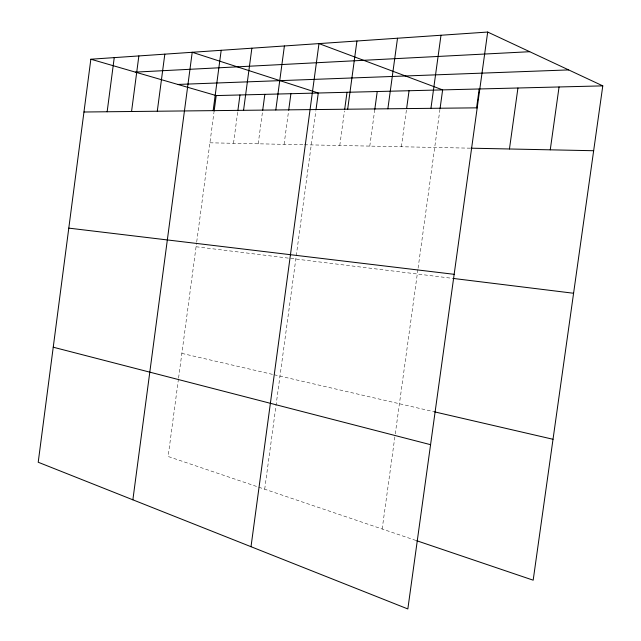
<?xml version="1.0" encoding="UTF-8"?>
<svg xmlns="http://www.w3.org/2000/svg" width="641" height="641" viewBox="0 0 641 641"><rect width="100%" height="100%" fill="white"/><g stroke="black" fill="none" stroke-linecap="round" stroke-linejoin="round"><path stroke-width="0.48" stroke-dasharray="3.21 2.4" d="M178.454 378.959L168.126 456.48L416.674 540.708M178.583 377.974L196.595 242.803M196.723 241.809L213.974 112.303M233.508 143.296L237.723 111.742M258.203 143.808L262.586 111.165M284.091 144.337L288.554 111.23M264.693 489.203L315.885 110.637M339.778 145.483L344.465 111.005M369.785 146.108L374.793 109.395M401.386 146.757L406.498 109.411M382.172 529.017L395.136 434.862M395.273 433.893L417.956 269.108M418.092 268.13L439.942 109.403M209.911 142.807L303.489 144.738M304.459 144.762L470.013 148.167M196.066 246.753L452.979 278.402M181.86 353.399L273.17 374.528M274.148 374.753L434.51 411.851"/><path stroke-width="0.96" d="M90.854 59.22L38.212 462.241L407.836 608.95L487.689 32.05L90.854 59.22L216.201 95.573L602.788 85.87L533.176 580.185L416.674 540.708M107.151 111.758L114.242 57.618M131.557 111.502L138.865 55.927M157.285 111.23L164.825 54.156M132.871 499.812L192.22 52.274L318.265 93.009L316.013 109.659M213.157 110.637L221.193 50.294M214.102 111.318L216.201 95.573M237.851 110.757L239.966 94.98M243.556 110.316L251.865 48.195M262.714 110.18L264.837 94.355M275.798 109.972L284.404 45.968M288.682 110.252L290.91 93.698M251.008 546.701L318.978 43.596L442.635 89.892L440.079 108.425M344.73 109.042L347.005 92.288M347.67 109.21L356.933 41M374.793 109.395L377.228 91.535M387.869 108.786L397.516 38.22M406.634 108.425L409.062 90.734M430.944 108.329L440.992 35.247M476.6 107.728L479.196 88.971M509.451 148.984L517.936 88.001M550.258 149.826L559.056 86.968M135.339 72.121L529.714 51.705M177.837 84.444L568.647 69.909M83.963 112.007L477.192 107.84M470.999 148.191L593.654 150.723M68.787 228.124L454.157 274.316M453.948 278.523L573.583 293.257M434.51 411.851L553.015 439.277M53.235 347.206L430.576 444.686M487.689 32.05L602.788 85.87"/></g></svg>
